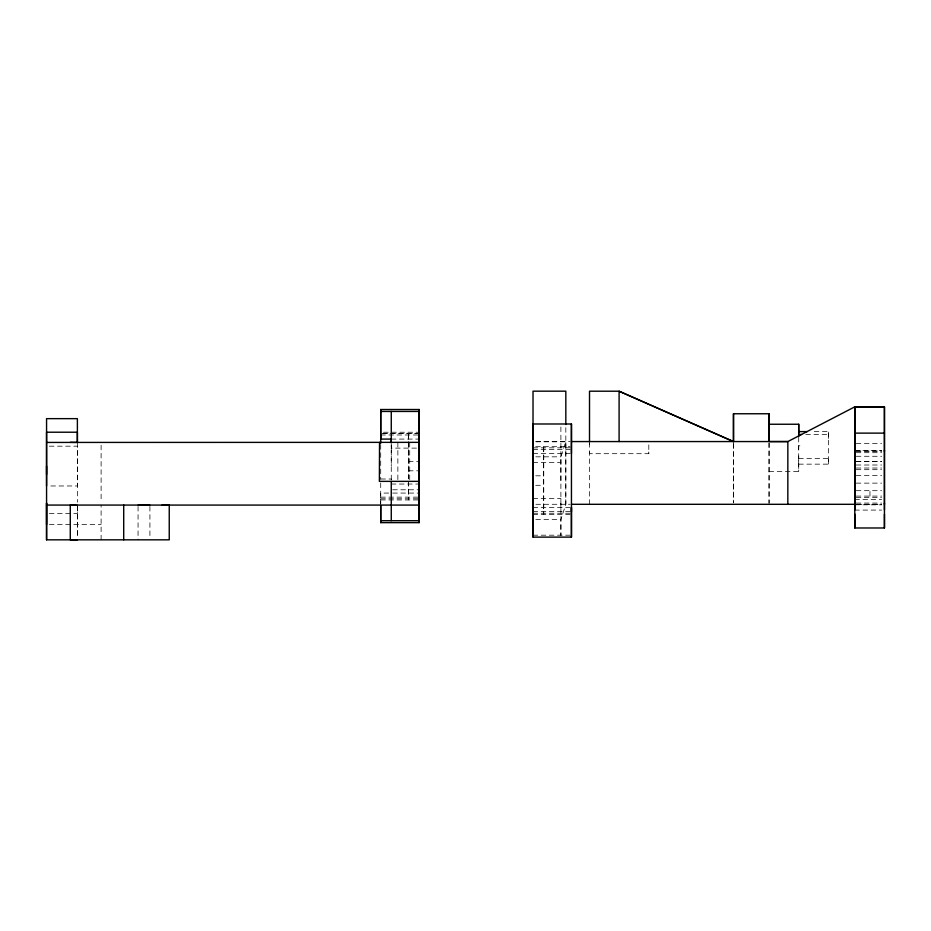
<?xml version="1.0" encoding="UTF-8"?>
<svg xmlns="http://www.w3.org/2000/svg" width="931" height="931" viewBox="0 0 931 931"><rect width="100%" height="100%" fill="white"/><g stroke="black" fill="none" stroke-linecap="round" stroke-linejoin="round"><path stroke-width="0.7" stroke-dasharray="4.66 3.49" d="M77.389 506.464L77.389 537.047L77.378 505.94M101.107 539.829L101.107 505.079M380.709 506.068L380.709 493.069L389.949 493.069M380.709 444.622L380.709 479.384M391.264 479.733L391.264 445.169M408.465 481.63L408.453 499.935L408.453 483.003M408.465 478.778L408.453 432.228L408.453 478.918M560.893 480.547L560.893 425.921M565.815 504.265L565.827 441.538L560.893 456.83L560.893 535.185L560.893 519.556L565.827 504.299L565.827 425.735M589.509 504.311L589.509 441.573M589.509 444.785L589.509 443.563M589.509 451.942L589.509 453.688L648.802 453.688L648.802 443.563M769.053 504.323L769.053 443.237M769.064 471.505L798.705 471.505L798.705 455.992M828.357 463.964L828.357 457.249M828.357 438.501L828.357 431.658L812.821 431.6M383.479 432.228L419.125 432.228M805.769 434.486L828.357 434.486M380.709 434.986L419.125 434.986M391.264 439.083L419.125 439.083M535.872 441.573L570.179 441.538M535.872 441.806L565.827 441.806M856.217 443.342L881.622 443.342M799.892 445.809L798.705 445.809L798.705 452M49.366 446.182L77.378 446.182L77.378 485.97L49.366 485.97M535.697 446.694L570.063 446.694M533.032 447.858L571.448 447.811M391.264 444.238L391.264 448.114L419.136 448.114M533.032 449.464L571.448 449.464M854.798 450.395L881.622 450.395M856.217 451.023L881.622 451.023M856.217 451.128L881.61 451.128M856.217 452.699L881.622 452.699M533.021 453.665L570.133 453.56M856.217 456.271L881.622 456.271M535.814 456.83L560.893 456.83M798.705 458.378L828.357 458.378M408.465 461.334L417.798 461.334M856.217 461.497L881.622 461.497M856.217 461.648L881.622 461.648M533.021 462.591L560.893 462.591M798.705 464.15L828.357 464.15L828.357 431.658M856.217 465.011L881.622 465.011M856.217 468.025L881.622 468.025M856.217 469.678L881.622 469.678M408.465 470.818L417.798 470.818M856.217 475.404L881.622 475.404M535.697 475.811L543.704 475.811M380.826 479.011L391.264 479.011L391.264 479.651M856.217 483.131L881.622 483.131M391.264 484.039L419.136 484.039M535.697 485.295L543.704 485.295M392.661 489.787L417.74 489.787M856.217 490.684L881.622 490.684M392.696 493.069L419.125 493.069M856.217 496.095L881.622 496.095M380.709 497.142L419.125 497.142M856.183 497.55L881.552 497.55M533.021 498.516L560.893 498.516L560.893 507.546M380.709 498.783L419.125 498.783M854.798 499.458L881.622 499.458M380.709 499.935L419.125 499.935M856.206 503.077L881.622 503.089M856.217 504.299L881.622 504.311M535.872 504.299L570.168 504.265M857.055 504.311L881.564 504.311M854.798 504.765L881.622 504.846M533.032 507.546L570.133 507.546M854.798 510.083L881.622 510.083M533.032 511.619L571.448 511.619M533.032 513.249L571.448 513.249M49.366 513.505L77.378 513.505L77.378 503.38M533.032 514.412L570.063 514.412M535.814 519.556L560.893 519.556M49.366 524.537L101.107 524.537M533.032 535.185L570.133 535.185M798.705 460.636L798.705 461.473M869.961 491.428L869.961 497.55M798.705 437.372L798.705 471.505M769.064 442.993L769.064 502.868M648.802 451.954L648.802 453.49M409.721 442.353L409.721 479.919M397.863 442.353L397.863 479.919M391.264 448.114L391.264 466.07M380.709 483.003L380.709 503.473M149.914 506.441L149.914 538.374M138.056 506.441L138.056 539.829M101.107 445.216L101.107 502.228M77.378 442.365L77.389 502.228M543.704 446.694L543.704 514.412L543.704 446.694M733.488 443.005L733.477 502.891L733.488 442.981M419.125 433.334L380.709 433.334L419.125 433.38"/><path stroke-width="1.4" d="M46.573 539.829L46.562 502.984L46.562 539.829L169.244 539.829L169.244 505.079L70.279 505.068L70.279 539.829L77.389 539.829M46.562 485.97L46.562 432.217L77.378 432.217L77.389 442.434L70.279 442.341M380.709 522.64L380.709 506.068L380.709 522.64L419.125 522.64L419.125 409.512L380.709 409.512L380.709 443.249M391.264 520.708L391.264 481.374M533.032 537.117L533.032 423.989L571.448 423.989L571.448 537.117L533.032 537.117L533.021 391.171L565.827 391.171L565.827 424.536M571.448 453.56L571.448 423.989M589.509 441.957L589.521 391.195L619.103 391.218L733.488 441.585L733.488 413.76L769.064 413.76L769.064 441.573L787.847 441.562L854.798 406.835L884.45 406.824L884.45 510.083M619.092 441.573L619.103 391.218L733.477 441.585M769.064 441.387L769.064 425.583M769.064 424.943L769.064 413.76M787.835 504.288L787.847 441.562L571.599 441.573M798.705 433.066L798.705 424.245L769.064 424.245M854.798 527.982L854.798 406.824L884.45 406.835L884.45 527.982L854.798 527.982L854.798 514.098M884.45 451.36L884.45 450.395M46.562 442.434L419.136 442.353M77.389 442.434L77.378 418.647L46.562 418.647L46.573 524.537M380.709 411.444L419.125 411.444M798.705 431.6L807.177 431.6M854.798 433.124L884.45 433.124M798.705 434.486L801.533 434.486M380.709 434.986L380.709 439.083L391.264 439.083L391.264 442.958M379.534 442.353L379.371 481.362L419.136 481.362M571.599 504.299L855.612 504.311M138.254 504.986L149.716 504.986M46.573 505.068L76.016 505.068M162.064 505.079L419.136 505.079M380.709 520.708L419.125 520.708M391.264 442.353L391.264 411.444M854.798 504.765L854.798 503.077M884.45 503.089L884.45 504.311M854.798 450.395L854.798 452.699M571.448 511.619L571.448 507.546L571.448 537.117M533.021 498.516L533.032 511.619M419.125 434.986L419.136 448.114M123.707 504.998L123.707 539.829M46.562 466.082L46.562 474.531M884.45 514.098L884.45 527.982M854.798 406.824L854.798 510.083M798.705 424.245L798.705 436.546M733.488 413.76L733.488 441.573M419.125 409.512L419.125 522.64M380.709 409.512L380.709 439.083"/></g></svg>
